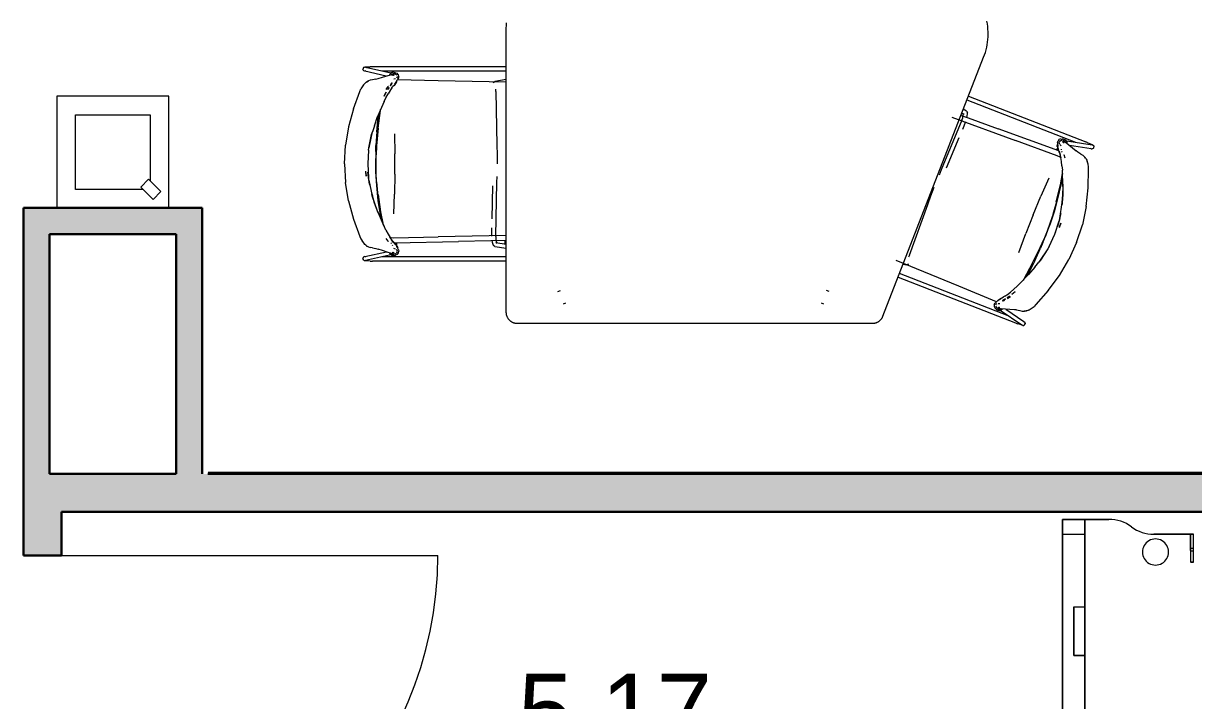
# Model space of a CAD drawing. Header units: millimetres. Extents: x 155927 to 326028, y -36033 to 97293.
# Drawn here: x 226351 to 229491, y 25450 to 27266 of the extents above; entities that cross this region are included whole.
import ezdxf

# ---------------------------------------------------------------- set-up
doc = ezdxf.new("R2010")
doc.units = ezdxf.units.MM
doc.header["$MEASUREMENT"] = 0
for name, color, linetype, lineweight in [('A-AREA-IDEN', 7, 'CONTINUOUS', 9), ('A-DOOR', 4, 'CONTINUOUS', 9), ('A-GENM', 8, 'CONTINUOUS', 9), ('A-WALL-PATT', 7, 'CONTINUOUS', 9), ('G-IMPT', 8, 'CONTINUOUS', 9), ('I-FURN', 8, 'CONTINUOUS', 9), ('I-WALL', 7, 'CONTINUOUS', 9), ('P-SANR-FIXT', 7, 'CONTINUOUS', 9)]:
    doc.layers.add(name, color=color, linetype=linetype, lineweight=lineweight)
doc.styles.add('Century Gothic', font='GOTHIC.TTF', dxfattribs={"height": 200})

msp = doc.modelspace()

# ---------------------------------------------------------------- hatches: boundary and pattern name
at = {"layer": 'A-WALL-PATT'}
for points in [[(226760.9, 26700.6), (226760.9, 26770.6), (226350.8, 26770.6), (226350.8, 26700.6), (226630.4, 26700.6)], [(226760.9, 26057.6), (226830.9, 26057.6), (226830.9, 26770.6), (226760.9, 26770.6), (226760.9, 26195.7)], [(226420.8, 26057.6), (226420.8, 26700.6), (226350.8, 26700.6), (226350.8, 26057.6)], [(226452.8, 25955.6), (230369.1, 25955.6), (230369.1, 26057.6), (226452.8, 26057.6)]]:
    msp.add_hatch(color=256, dxfattribs=at).paths.add_polyline_path(points, flags=0)
h = msp.add_hatch(color=256, dxfattribs=at)
h.paths.add_polyline_path([(226452.8, 15118.6), (226452.8, 16728.1), (226350.8, 16728.1), (226350.8, 15118.6)], flags=0)
h.paths.add_polyline_path([(226452.8, 17738.1), (226452.8, 19428.1), (226350.8, 19428.1), (226350.8, 17738.1)], flags=0)
h.paths.add_polyline_path([(226350.8, 20438.1), (226452.8, 20438.1), (226452.8, 22128.1), (226350.8, 22128.1), (226350.8, 21732.4)], flags=0)
h.paths.add_polyline_path([(226452.8, 23138.1), (226452.8, 24829.1), (226350.8, 24829.1), (226350.8, 23138.1)], flags=0)
h.paths.add_polyline_path([(226350.8, 25839.1), (226452.8, 25839.1), (226452.8, 26057.6), (226350.8, 26057.6)], flags=0)

# ---------------------------------------------------------------- linework, layer by layer
at = {"layer": 'A-DOOR'}
msp.add_line((226452.8, 25839.1), (227462.8, 25839.1), dxfattribs=at)
msp.add_arc((226452.8, 25839.1), 1010, 270, 0, dxfattribs=at)
at = {"layer": 'A-GENM'}
for p, q in [((226846.5, 26061.6), (230354, 26061.6)), ((230354, 26061.6), (226846.5, 26061.6))]:
    msp.add_line(p, q, dxfattribs=at)
at = {"layer": 'G-IMPT'}
for p, q in [((227262.1, 27145), (227261.8, 27142.4)), ((227262.5, 27140.2), (227261.8, 27142.4)), ((227263.6, 27147.2), (227262.1, 27145)), ((227262.5, 27140.2), (227264.3, 27138.4)), ((227266, 27148.4), (227263.6, 27147.2)), ((227264.6, 27138.1), (227264.3, 27138.4)), ((227267.1, 27137.3), (227264.6, 27138.1)), ((227266, 27148.4), (227268.4, 27148.7)), ((227269.4, 27138), (227266.9, 27137.5)), ((227269.2, 27137.8), (227266.9, 27137.5)), ((227324.5, 27124.4), (227267.1, 27137.3)), ((227268.4, 27148.7), (227273.6, 27149)), ((227268.7, 27148.1), (227336.9, 27132.7)), ((227268.7, 27148.1), (227270.8, 27147.1)), ((227270.8, 27147.1), (227270.6, 27147.3)), ((227273.6, 27149), (227280.8, 27149.1)), ((227287.1, 27149.2), (227280.8, 27149.1)), ((227645.8, 27149.2), (227287.1, 27149.2)), ((227312.8, 27138.3), (227645.8, 27138.3)), ((227314.4, 27121.2), (227335.5, 27128)), ((227333.6, 27128.3), (227334.7, 27130.5)), ((227333.6, 27128.3), (227333.6, 27128.2)), ((227334.7, 27130.5), (227334.8, 27130.7)), ((227336.9, 27132.8), (227334.8, 27130.7)), ((227335.1, 27131), (227336.9, 27132.8)), ((227335.1, 27131), (227336.6, 27132.6)), ((227343.8, 27130.6), (227335.5, 27128)), ((227340.1, 27134.3), (227336.6, 27132.6)), ((227336.6, 27132.6), (227339.8, 27134.2)), ((227336.6, 27132.6), (227336.9, 27132.8)), ((227340.1, 27134.3), (227336.9, 27132.8)), ((227346.1, 27130.7), (227338, 27128.6)), ((227338, 27128.6), (227339.2, 27129)), ((227346.1, 27130.7), (227339.2, 27129)), ((227340.1, 27134.3), (227339.8, 27134.2)), ((227340, 27126.3), (227340.9, 27128.2)), ((227340.1, 27134.3), (227341.8, 27134.6)), ((227342.6, 27130), (227340.9, 27128.2)), ((227349.4, 27132.2), (227341.5, 27129.8)), ((227344.7, 27131.3), (227341.5, 27129.8)), ((227343, 27134.5), (227341.8, 27134.6)), ((227344.7, 27131.3), (227342.6, 27130)), ((227345.8, 27134.3), (227343, 27134.5)), ((227343.1, 27131.3), (227345, 27130.9)), ((227349.4, 27132.2), (227343.8, 27130.6)), ((227349, 27133.4), (227345.8, 27134.3)), ((227350.3, 27128.9), (227348.7, 27129.7)), ((227349, 27133.4), (227353.3, 27132)), ((227349.1, 27129.4), (227350.3, 27128.9)), ((227352.8, 27126.4), (227350.8, 27128.7)), ((227356.4, 27128.8), (227353.3, 27132)), ((227356.9, 27127.4), (227356.4, 27128.8)), ((227263.4, 27100.5), (227260, 27095.7)), ((227263.4, 27100.5), (227265.1, 27102.6)), ((227266.9, 27104.5), (227265.1, 27102.6)), ((227266.9, 27104.5), (227267.5, 27104.9)), ((227269.4, 27106.7), (227267.5, 27104.9)), ((227271.3, 27108.2), (227269.4, 27106.7)), ((227271.3, 27108.2), (227276.6, 27111.2)), ((227275.6, 27110.6), (227271.3, 27108.2)), ((227271.3, 27108.2), (227271.7, 27108.4)), ((227271.7, 27108.4), (227274.3, 27110)), ((227274.3, 27110), (227276.6, 27111.2)), ((227275.6, 27110.6), (227276.6, 27111.2)), ((227281.5, 27113), (227276.6, 27111.2)), ((227287.6, 27114.1), (227281.5, 27113)), ((227296.8, 27115.7), (227287.6, 27114.1)), ((227296.8, 27115.7), (227302.4, 27117.4)), ((227302.4, 27117.4), (227314.4, 27121.2)), ((227330, 27096.5), (227329.7, 27096)), ((227337.2, 27101.3), (227335.1, 27098.2)), ((227335.5, 27098.8), (227335.1, 27098.2)), ((227335.5, 27098.8), (227337.2, 27101.3)), ((227338.7, 27105.5), (227336.5, 27103)), ((227338.8, 27103.1), (227337, 27100.4)), ((227337.4, 27100.9), (227337, 27100.4)), ((227338.8, 27103.1), (227337.4, 27100.9)), ((227340.4, 27106.3), (227338.5, 27102.5)), ((227338.8, 27103.1), (227338.5, 27102.5)), ((227338.8, 27103.1), (227340.4, 27106.3)), ((227339.4, 27092.4), (227342.4, 27096.1)), ((227346, 27127.5), (227340.5, 27126)), ((227345.3, 27099.3), (227342.4, 27096.1)), ((227344.7, 27127.3), (227343.3, 27125.9)), ((227343.3, 27125.9), (227344.2, 27126.9)), ((227346, 27127.5), (227343.6, 27126.3)), ((227344.7, 27127.3), (227343.6, 27126.3)), ((227349.4, 27117.1), (227344.6, 27115.8)), ((227349.6, 27104.8), (227345.3, 27099.3)), ((227347.5, 27102.4), (227350.7, 27107.8)), ((227349.8, 27106), (227347.5, 27102.4)), ((227351.6, 27107.9), (227349.6, 27104.8)), ((227349.8, 27106), (227352.4, 27110.7)), ((227350.8, 27108.1), (227352.4, 27110.7)), ((227353, 27120.3), (227351.5, 27118.7)), ((227351.6, 27107.9), (227354.1, 27114)), ((227353, 27120.3), (227353.5, 27121.3)), ((227353.6, 27122.9), (227353.5, 27121.3)), ((227357.1, 27120), (227354.1, 27114)), ((227354.6, 27114.9), (227464, 27112.5)), ((227357.6, 27124.6), (227356.8, 27119.5)), ((227358, 27123.2), (227356.8, 27119.5)), ((227358, 27123.2), (227356.9, 27127.4)), ((227357.6, 27124.6), (227357.1, 27120)), ((227464, 27112.5), (227645.8, 27108.8)), ((227611.4, 27106.4), (227613.4, 27108.3)), ((227613.4, 27108.3), (227615.5, 27109.8)), ((227645.8, 27115.1), (227615.5, 27109.8)), ((227236.2, 27036.5), (227253.7, 27083.3)), ((227253.7, 27083.3), (227256.6, 27089.7)), ((227259.8, 27095.4), (227256.6, 27089.7)), ((227259.8, 27095.4), (227260, 27095.7)), ((227323.9, 27081.2), (227318.4, 27070.8)), ((227318.4, 27070.8), (227323.4, 27080.3)), ((227318.4, 27055.8), (227323.6, 27066.4)), ((227323.9, 27081.2), (227323.4, 27080.3)), ((227323.6, 27066.4), (227329.1, 27076.8)), ((227324.4, 27088.7), (227329.7, 27096)), ((227331.9, 27094), (227327.9, 27088)), ((227327.9, 27088), (227329.2, 27090)), ((227334.5, 27085.8), (227329.1, 27076.8)), ((227331.9, 27094), (227329.2, 27090)), ((227339.4, 27092.4), (227333.9, 27085.1)), ((227334.5, 27085.8), (227333.9, 27085.1)), ((227618.2, 27083), (227618.4, 27089.4)), ((227618.2, 27083), (227621.5, 26938.7)), ((228886.6, 27070.3), (229201.4, 26947.8)), ((227236.2, 27036.5), (227223.2, 26988.1)), ((227318.4, 27055.8), (227298.5, 27009.4)), ((227308.8, 27032), (227309.3, 27034.6)), ((228881.1, 27030.2), (228872.7, 27035.4)), ((228882.6, 27060.2), (229174.1, 26946.7)), ((227292.5, 26990.8), (227301.1, 27015.8)), ((227301.1, 27015.8), (227298.5, 27009.4)), ((227298.9, 26975.2), (227303, 27015)), ((227302.4, 26984.7), (227308.8, 27032)), ((227306.6, 27028.4), (227302.6, 26998.8)), ((227306.6, 27028.4), (227302.6, 26998.8)), ((227304.1, 27022.6), (227303, 27015)), ((228868.9, 27006.3), (228813.6, 26873.1)), ((228868.9, 27006), (228813.6, 26873.1)), ((228842, 27013.8), (229013, 26951.2)), ((228867.1, 27019), (228885.3, 27012.4)), ((228874.3, 27021.6), (228868.6, 27025.1)), ((228868.9, 27006.3), (228871, 27012.3)), ((228878.9, 27002), (228870.4, 26981.5)), ((228871, 27012.3), (228872.7, 27019)), ((228872.7, 27019), (228873, 27023.9)), ((228874.3, 27021.6), (228872.8, 27023.2)), ((228872.8, 27023.2), (228873.6, 27021.6)), ((228873, 27023.9), (228873.6, 27021.6)), ((228881.1, 27030.2), (228882.5, 27028.1)), ((228882.5, 27028.1), (228883.7, 27025.6)), ((228882.5, 27013.3), (228883.5, 27017.4)), ((228883.5, 27017.4), (228883.8, 27023.2)), ((228883.8, 27023.2), (228883.7, 27025.6)), ((228885.3, 27012.4), (228966.6, 26982.7)), ((227223.2, 26988.1), (227215.1, 26938.7)), ((227287, 26974.7), (227277.7, 26932.2)), ((227287, 26974.7), (227285.1, 26967.6)), ((227285.1, 26967.6), (227287.3, 26974.6)), ((227292.5, 26990.8), (227287.3, 26974.6)), ((227298.9, 26975.2), (227296.8, 26938.1)), ((227302.4, 26984.7), (227298.6, 26936.9)), ((229129.1, 26923.5), (228966.6, 26982.7)), ((227285.1, 26967.6), (227277.7, 26932.2)), ((227278.1, 26932.1), (227285.1, 26967.6)), ((227346.8, 26969.7), (227347.8, 26915.8)), ((228861, 26959), (228826.9, 26877)), ((229124.7, 26910.6), (229013, 26951.2)), ((229125.2, 26945.2), (229125.9, 26949.3)), ((229125.2, 26945.2), (229126.2, 26935.8)), ((229128.5, 26952.8), (229125.9, 26949.3)), ((229129.4, 26953.9), (229128.5, 26952.8)), ((229133.5, 26955.8), (229129.4, 26953.9)), ((229129.5, 26945.4), (229129.8, 26947.4)), ((229129.6, 26944.8), (229129.5, 26945.4)), ((229129.6, 26944.8), (229130.4, 26942.5)), ((229129.9, 26948), (229129.8, 26947.4)), ((229132.8, 26950.7), (229131.1, 26949.6)), ((229131.1, 26949.6), (229132.2, 26950.3)), ((229131.5, 26950.1), (229134.5, 26951.8)), ((229131.8, 26940.5), (229135.7, 26937.5)), ((229132.8, 26950.7), (229132.2, 26950.3)), ((229133.5, 26955.8), (229138, 26955.5)), ((229137, 26951.9), (229135.2, 26951.8)), ((229136.5, 26951.8), (229135.2, 26951.8)), ((229141.3, 26955.2), (229138, 26955.5)), ((229138.6, 26949), (229140.3, 26947.3)), ((229138.6, 26949), (229143.2, 26945.5)), ((229146.1, 26947.6), (229139.7, 26952)), ((229139.7, 26952), (229146.6, 26947.1)), ((229140.4, 26946.9), (229139.8, 26948.3)), ((229139.8, 26948.3), (229140.3, 26947.3)), ((229140.4, 26946.9), (229140.1, 26947.8)), ((229140.8, 26951.8), (229142.7, 26951.5)), ((229141.3, 26955.2), (229145.2, 26954)), ((229143.7, 26949.4), (229141.3, 26952)), ((229142.7, 26950), (229141.3, 26952)), ((229143.7, 26949.4), (229141.8, 26951)), ((229141.8, 26951), (229146.6, 26947.1)), ((229142.7, 26950), (229143.2, 26948.8)), ((229144.2, 26951.2), (229218.2, 26940.1)), ((229146.7, 26953.1), (229145.2, 26954)), ((229146.1, 26947.6), (229155.7, 26939.8)), ((229146.7, 26953.1), (229146.9, 26952.9)), ((229146.9, 26952.9), (229149.1, 26950.6)), ((229149.2, 26950.3), (229149.1, 26950.6)), ((229149.2, 26950.3), (229150.3, 26947.9)), ((229150.5, 26945.2), (229150.3, 26947.9)), ((229150.3, 26947.6), (229150.3, 26947.9)), ((229150.5, 26945.1), (229150.3, 26947.9)), ((229150.3, 26947.6), (229150.5, 26945.1)), ((229150.5, 26945.2), (229150.5, 26945.1)), ((229155.7, 26939.8), (229165.9, 26931.6)), ((229207.2, 26945.5), (229201.4, 26947.8)), ((229207.2, 26945.5), (229213.9, 26942.7)), ((229213.9, 26942.7), (229218.6, 26940.5)), ((229218.2, 26940.1), (229215.8, 26939.9)), ((229216.1, 26940), (229215.8, 26939.9)), ((229218.6, 26940.5), (229220.8, 26939.3)), ((229220.8, 26939.3), (229222.6, 26937.4)), ((227212.5, 26888.8), (227215.1, 26938.7)), ((227277.1, 26925.7), (227274.7, 26888.8)), ((227277, 26925.7), (227278.1, 26932.1)), ((227277, 26925.7), (227277.4, 26929.2)), ((227277.1, 26925.7), (227277.5, 26929.9)), ((227296.4, 26921.8), (227296, 26903)), ((227296.4, 26921.8), (227296.8, 26938.1)), ((227297.3, 26888.8), (227297.6, 26912.9)), ((227298.6, 26936.9), (227297.6, 26912.9)), ((227347.8, 26861.7), (227347.8, 26915.8)), ((227621.5, 26938.7), (227621.9, 26913.9)), ((227621.9, 26913.9), (227622.1, 26888.8)), ((229123.1, 26925.7), (229126.3, 26933.1)), ((229126.4, 26932.2), (229123.4, 26925.6)), ((229126.4, 26932.2), (229123.4, 26925.6)), ((229132.3, 26907.1), (229124.7, 26910.6)), ((229126.3, 26932.7), (229126, 26938)), ((229126, 26938), (229126.2, 26935.8)), ((229126.3, 26932.7), (229127, 26929.1)), ((229127, 26929.1), (229129.1, 26922.5)), ((229130.6, 26918.4), (229129.1, 26922.5)), ((229130.2, 26922.9), (229132.1, 26913.8)), ((229130.2, 26922.9), (229132.4, 26913.2)), ((229130.6, 26918.4), (229132.4, 26913.2)), ((229132.1, 26913.8), (229134.5, 26905)), ((229136.2, 26926.5), (229136.2, 26928)), ((229136.6, 26922.9), (229137, 26921.1)), ((229137.2, 26920.4), (229137, 26921.1)), ((229142.3, 26914.2), (229142.5, 26913.6)), ((229142.5, 26913.6), (229144.7, 26904.9)), ((229215.7, 26929.4), (229157.4, 26938.3)), ((229165.9, 26931.6), (229175.6, 26923.7)), ((229180.2, 26920.1), (229175.6, 26923.7)), ((229188.3, 26915.2), (229180.2, 26920.1)), ((229188.3, 26915.2), (229193.5, 26912)), ((229197.4, 26908.5), (229193.5, 26912)), ((229197.4, 26908.5), (229199.1, 26906.6)), ((229213.8, 26930.9), (229216, 26929.6)), ((229214, 26930.7), (229216, 26929.6)), ((229215.7, 26929.4), (229218.3, 26929.2)), ((229220.7, 26930.3), (229218.3, 26929.2)), ((229218.3, 26929.2), (229218.7, 26929.4)), ((229220.7, 26930.3), (229221.1, 26930.5)), ((229222.5, 26932.2), (229221.1, 26930.5)), ((229222.5, 26932.2), (229223.2, 26934.8)), ((229222.6, 26937.4), (229223.2, 26934.8)), ((227212.5, 26888.8), (227215.1, 26838.9)), ((227274.7, 26888.8), (227277, 26851.8)), ((227274.7, 26888.8), (227274.8, 26881.3)), ((227274.7, 26888.8), (227274.8, 26881.3)), ((227296.4, 26884.2), (227296, 26903)), ((227296.8, 26867.9), (227296.4, 26884.2)), ((227297.6, 26864.7), (227297.3, 26888.8)), ((229134.7, 26905.5), (229132.3, 26907.1)), ((229136.1, 26895.6), (229134.3, 26905.9)), ((229134.5, 26905), (229134.3, 26905.9)), ((229137.3, 26883.9), (229136.1, 26895.6)), ((229137.3, 26883.9), (229138.4, 26872.1)), ((229200.9, 26904.2), (229199.1, 26906.6)), ((229201.2, 26903.8), (229200.9, 26904.2)), ((229201.2, 26903.8), (229202.5, 26901.7)), ((229202.5, 26901.7), (229204, 26898.8)), ((229204, 26898.8), (229205, 26896.4)), ((229205.9, 26893.8), (229205, 26896.4)), ((229207.3, 26888), (229205.9, 26893.8)), ((229207.3, 26888), (229207.3, 26887.7)), ((229208.2, 26881.3), (229207.3, 26887.7)), ((229208.6, 26874.4), (229208.2, 26881.3)), ((227270.5, 26855.7), (227269.8, 26869.3)), ((227270, 26865.2), (227270.5, 26855.7)), ((227277.7, 26845.4), (227275.3, 26867)), ((227275.3, 26867), (227276.4, 26856.7)), ((227277, 26851.8), (227276.4, 26856.7)), ((227277.7, 26845.4), (227276.4, 26856.7)), ((227278.1, 26845.7), (227276.4, 26856.7)), ((227277.7, 26845.4), (227287, 26802.9)), ((227280.2, 26831.6), (227278.1, 26845.7)), ((227298.9, 26830.8), (227296.8, 26867.9)), ((227298.6, 26840.7), (227297.6, 26864.7)), ((227347.8, 26861.7), (227346.8, 26807.8)), ((227621.5, 26838.8), (227621.7, 26854.6)), ((228813.4, 26873), (228807.5, 26858.4)), ((229102, 26851), (229080.7, 26802.2)), ((229127.5, 26800.1), (229138.7, 26846.5)), ((229133.2, 26833), (229138.8, 26863.3)), ((229138.8, 26863.3), (229133.2, 26833.1)), ((229136.3, 26840.6), (229139.1, 26855.7)), ((229138.9, 26861.9), (229138.4, 26872.1)), ((229138.9, 26861.9), (229138.5, 26872.1)), ((229140, 26828.6), (229138.5, 26872.1)), ((229138.7, 26846.5), (229139.3, 26849.6)), ((229208, 26824.3), (229208.6, 26874.4)), ((227223.2, 26789.5), (227215.1, 26838.9)), ((227280.2, 26831.6), (227278.9, 26838.8)), ((227298.6, 26840.7), (227302.4, 26792.8)), ((227303, 26791), (227298.9, 26830.8)), ((227608.4, 26741.4), (227610.4, 26830.2)), ((227618.1, 26694.8), (227621.4, 26838.7)), ((227618.2, 26694.5), (227621.4, 26838.7)), ((228785.9, 26803.2), (228794.8, 26826.6)), ((229122.1, 26786.7), (229133.2, 26833.1)), ((229133.2, 26833), (229122.1, 26786.7)), ((229136.3, 26840.6), (229127.6, 26801.9)), ((229140, 26828.6), (229138.2, 26785.1)), ((229140, 26828.6), (229139.6, 26805.7)), ((229140, 26828.6), (229139.6, 26805.7)), ((229140.1, 26834.8), (229140, 26828.6)), ((229140.1, 26834.8), (229140, 26828.6)), ((229202.6, 26774.4), (229208, 26824.3)), ((227223.2, 26789.5), (227236.2, 26741)), ((227287, 26802.9), (227285.6, 26808.1)), ((227285.6, 26808.1), (227287.1, 26802.9)), ((227301.1, 26761.7), (227287, 26802.9)), ((227287, 26802.9), (227293.1, 26783.2)), ((227293.1, 26783.2), (227287.1, 26802.9)), ((227301.1, 26761.7), (227293.1, 26783.2)), ((227301.1, 26761.7), (227293.1, 26783.2)), ((227302.4, 26792.8), (227308.8, 26745.5)), ((227309, 26760.1), (227302.6, 26807.2)), ((227302.6, 26807.2), (227309.1, 26760)), ((227308.9, 26751.9), (227303, 26791)), ((227344.7, 26754.6), (227346.8, 26807.8)), ((228777.2, 26779.9), (228785.9, 26803.2)), ((229060.2, 26752.3), (229080.7, 26802.2)), ((229113.7, 26754.1), (229127.5, 26800.1)), ((229127.6, 26801.9), (229117, 26763.4)), ((229131.4, 26742.1), (229138.2, 26785.1)), ((229138.2, 26785.1), (229137.6, 26779.7)), ((229137.6, 26779.7), (229138.1, 26785.1)), ((229139.6, 26805.7), (229138.1, 26785.1)), ((229138.2, 26785.1), (229139.6, 26805.7)), ((227303.3, 26755.9), (227301.1, 26761.7)), ((227303.3, 26755.9), (227301.1, 26761.7)), ((227301.1, 26761.7), (227318.3, 26721.7)), ((227308.9, 26751.9), (227311.8, 26736.8)), ((227309, 26760.1), (227314.8, 26729.8)), ((227314.8, 26729.8), (227309.1, 26760)), ((228727.9, 26644.2), (228777.2, 26779.9)), ((229060.2, 26752.3), (229040.6, 26701.9)), ((229117, 26763.4), (229105.5, 26728.1)), ((229113.7, 26754.1), (229105.9, 26731.4)), ((229134.1, 26755.9), (229131, 26742)), ((229134.1, 26755.9), (229132.7, 26748.7)), ((229202.6, 26774.4), (229192.2, 26725.5)), ((227236.2, 26741), (227253.8, 26694.2)), ((227308.8, 26745.5), (227309.4, 26742.4)), ((227314.2, 26731.1), (227318.3, 26721.7)), ((227314.2, 26731.1), (227318.4, 26721.8)), ((227323.6, 26711.2), (227318.4, 26721.8)), ((229105.9, 26731.4), (229097.4, 26708.8)), ((229105.5, 26728.1), (229099.9, 26712.8)), ((229118.5, 26700.6), (229129.8, 26735.9)), ((229131.4, 26742.1), (229125.8, 26721.1)), ((229125.8, 26721.1), (229128.5, 26731.1)), ((229131.4, 26742.1), (229128.5, 26731.1)), ((229131, 26742), (229128.5, 26731.1)), ((229129.8, 26735.9), (229128.5, 26731.1)), ((229134.4, 26729.9), (229130.2, 26717)), ((229131.2, 26720.2), (229134.4, 26729.9)), ((229176.5, 26678), (229192.2, 26725.5)), ((227253.8, 26694.2), (227256.6, 26687.8)), ((227323.6, 26711.2), (227329.1, 26700.7)), ((227329.7, 26681.6), (227324.4, 26688.9)), ((227329.1, 26700.7), (227334.5, 26691.8)), ((227339.4, 26685.2), (227333.9, 26692.5)), ((227333.9, 26692.5), (227334.5, 26691.8)), ((227333.9, 26692), (227336.8, 26691.3)), ((227336.8, 26691.3), (227345.1, 26690.9)), ((227345.1, 26690.9), (227464, 26693.5)), ((227646, 26697.2), (227464, 26693.5)), ((227607.3, 26694.9), (227607.8, 26717)), ((227618.2, 26694.5), (227618.4, 26688.1)), ((227618.4, 26688.1), (227619.3, 26681.2)), ((229021.9, 26651.3), (229040.6, 26701.9)), ((229086.2, 26677.7), (229093.4, 26695.1)), ((229097.4, 26708.8), (229088.4, 26686.5)), ((229099.9, 26712.8), (229093.4, 26695.1)), ((229102.8, 26667.1), (229118.5, 26700.6)), ((229118.5, 26700.6), (229121.1, 26707.6)), ((229118.5, 26700.6), (229121.1, 26707.6)), ((227256.6, 26687.8), (227259.8, 26682.2)), ((227260, 26681.9), (227259.8, 26682.2)), ((227260, 26681.9), (227263.4, 26677)), ((227263.4, 26677), (227265.1, 26675)), ((227266.9, 26673.1), (227265.1, 26675)), ((227269.4, 26670.9), (227266.9, 26673.1)), ((227271.3, 26669.4), (227269.4, 26670.9)), ((227271.3, 26669.4), (227271.7, 26669.1)), ((227271.7, 26669.1), (227274.3, 26667.6)), ((227276.6, 26666.4), (227274.3, 26667.6)), ((227276.6, 26666.4), (227281.5, 26664.6)), ((227287.5, 26663.5), (227281.5, 26664.6)), ((227287.5, 26663.5), (227296.8, 26661.9)), ((227296.8, 26661.9), (227302.4, 26660.2)), ((227314.4, 26656.3), (227302.4, 26660.2)), ((227330, 26681.1), (227329.7, 26681.6)), ((227337, 26677.2), (227337.4, 26676.6)), ((227338.5, 26675), (227337.4, 26676.6)), ((227344.5, 26677.4), (227338.9, 26685.6)), ((227342.4, 26681.4), (227338.9, 26685.6)), ((227344.5, 26677.4), (227339.4, 26685.2)), ((227340.2, 26671.8), (227341, 26669.9)), ((227342.4, 26681.4), (227345.3, 26678.2)), ((227349.4, 26660.5), (227344.6, 26661.8)), ((227349.6, 26672.8), (227345.3, 26678.2)), ((227345.7, 26677.2), (227518.6, 26681)), ((227351.6, 26669.7), (227349.6, 26672.8)), ((227350.7, 26659.5), (227351.3, 26659)), ((227353, 26657.2), (227351.3, 26659)), ((227351.4, 26670.1), (227351.7, 26677.4)), ((227351.4, 26670.1), (227351.7, 26676.3)), ((227351.6, 26669.7), (227353.8, 26664.9)), ((227352.1, 26677.4), (227351.8, 26669.3)), ((227357.2, 26658.4), (227352.8, 26666.9)), ((227353.8, 26664.9), (227352.8, 26666.9)), ((227353, 26657.2), (227353.3, 26656.6)), ((227353.3, 26656.6), (227353.7, 26654.7)), ((227357.2, 26658.4), (227358, 26654.4)), ((227605.1, 26682.9), (227518.6, 26681)), ((227646, 26683.8), (227605.1, 26682.9)), ((227608, 26683), (227608.6, 26678.8)), ((227608.6, 26678.8), (227610.4, 26673.3)), ((227610.4, 26673.3), (227611.4, 26671.1)), ((227613.4, 26669.2), (227611.4, 26671.1)), ((227615.5, 26667.7), (227613.4, 26669.2)), ((227615.5, 26667.7), (227646, 26662.4)), ((227618.7, 26678.2), (227620.7, 26677.3)), ((227618.7, 26678.2), (227646, 26673.4)), ((227619.3, 26681.2), (227620.8, 26676.6)), ((227620.7, 26677.3), (227619.4, 26678.5)), ((227620.8, 26676.6), (227619.4, 26678.5)), ((227643.1, 26673.9), (227643.1, 26684)), ((229057.9, 26621.3), (229078.8, 26664.4)), ((229064.6, 26628.8), (229080, 26662.6)), ((229075.9, 26625), (229100, 26661.3)), ((229078.8, 26664.4), (229088.4, 26686.5)), ((229086.2, 26677.7), (229080, 26662.6)), ((229099.6, 26661.5), (229080.2, 26630.9)), ((229080.2, 26630.9), (229100, 26661.3)), ((229102.9, 26667), (229099.6, 26661.5)), ((229102.8, 26667.1), (229101, 26663.3)), ((229102.9, 26667), (229101.3, 26663.9)), ((229176.5, 26678), (229155.9, 26632.5)), ((227261.8, 26635.2), (227262.5, 26637.3)), ((227261.8, 26635.2), (227262.1, 26632.5)), ((227263.6, 26630.4), (227262.1, 26632.5)), ((227262.8, 26637.7), (227262.5, 26637.3)), ((227262.8, 26637.7), (227264.6, 26639.5)), ((227266, 26629.2), (227263.6, 26630.4)), ((227264.6, 26639.5), (227264.3, 26639.2)), ((227267.1, 26640.3), (227264.6, 26639.5)), ((227268.4, 26628.9), (227266, 26629.2)), ((227269.4, 26639.6), (227266.9, 26640)), ((227269.2, 26639.7), (227266.9, 26640)), ((227267.1, 26640.3), (227324.7, 26653.2)), ((227273.6, 26628.6), (227268.4, 26628.9)), ((227341.6, 26645.9), (227268.7, 26629.4)), ((227268.7, 26629.4), (227270.8, 26630.5)), ((227270.6, 26630.3), (227270.8, 26630.5)), ((227280.8, 26628.4), (227273.6, 26628.6)), ((227280.8, 26628.4), (227287.1, 26628.4)), ((227645.7, 26628.4), (227287.1, 26628.4)), ((227645.7, 26639.2), (227312.2, 26639.2)), ((227326.8, 26652.4), (227314.4, 26656.3)), ((227338.6, 26648.6), (227326.8, 26652.4)), ((227333.6, 26649.3), (227333.6, 26649.4)), ((227334.7, 26647), (227333.6, 26649.4)), ((227333.6, 26649.4), (227334.8, 26646.8)), ((227333.6, 26649.3), (227334.8, 26646.8)), ((227334.7, 26647), (227334.8, 26646.8)), ((227336.6, 26644.9), (227334.8, 26646.8)), ((227336.6, 26644.9), (227336.9, 26644.8)), ((227339.8, 26643.3), (227336.9, 26644.8)), ((227343.8, 26647), (227337.9, 26648.9)), ((227346.1, 26646.8), (227337.9, 26648.9)), ((227338.6, 26648.6), (227346.1, 26646.8)), ((227340.1, 26643.3), (227339.8, 26643.3)), ((227340.1, 26643.3), (227341.8, 26643)), ((227346, 26650), (227340.5, 26651.6)), ((227341.5, 26647.8), (227343.8, 26647)), ((227341.5, 26647.8), (227344.7, 26646.2)), ((227345.8, 26643.2), (227341.8, 26643)), ((227342.6, 26647.6), (227344.7, 26646.2)), ((227345.1, 26646.6), (227343.1, 26646.2)), ((227343.7, 26651.3), (227344.8, 26650.3)), ((227343.7, 26651.3), (227344.3, 26650.6)), ((227346, 26650), (227343.9, 26651)), ((227344.8, 26650.3), (227343.9, 26651)), ((227345.8, 26643.2), (227349, 26644.2)), ((227348.6, 26647.8), (227350.3, 26648.6)), ((227353.3, 26645.6), (227349, 26644.2)), ((227349.1, 26648.2), (227350.3, 26648.6)), ((227353.1, 26651.6), (227350.9, 26648.9)), ((227352.1, 26650.5), (227353.3, 26652.2)), ((227352.1, 26650.5), (227352.5, 26651.1)), ((227353.3, 26652.2), (227352.5, 26651.1)), ((227353.3, 26645.6), (227356.4, 26648.8)), ((227353.8, 26654.1), (227353.7, 26654.7)), ((227356.4, 26648.8), (227356.9, 26650.1)), ((227356.9, 26650.1), (227358, 26654.4)), ((228861, 26560.8), (228692.9, 26630.2)), ((228727.9, 26644.2), (228725.4, 26638.3)), ((229064.6, 26628.8), (229046.3, 26593.3)), ((229064.9, 26612), (229075.6, 26625.2)), ((229080.2, 26630.9), (229075.6, 26625.2)), ((229075.9, 26625), (229080.2, 26630.9)), ((229130.5, 26589.4), (229155.9, 26632.5)), ((228993, 26481.7), (228701.5, 26595.2)), ((228711.3, 26620.2), (228720.7, 26618.3)), ((228723.2, 26618.9), (228720.7, 26618.3)), ((228725.8, 26620), (228723.2, 26618.9)), ((229017.2, 26560.8), (229052.5, 26596.8)), ((229057.9, 26621.3), (229034.8, 26579.5)), ((229038.1, 26582.1), (229052.6, 26608.2)), ((229038.1, 26582.1), (229052.6, 26608.2)), ((229064.9, 26612), (229047.8, 26591.8)), ((229047.8, 26591.8), (229052.5, 26596.8)), ((228697.6, 26585), (229012.4, 26462.4)), ((229034.8, 26579.5), (229033.3, 26577.2)), ((229042.5, 26586.6), (229046.3, 26593.3)), ((229100.8, 26549), (229130.5, 26589.4)), ((228962, 26518.9), (228861, 26560.8)), ((228976.3, 26530), (228980.1, 26531.9)), ((228984.4, 26534.3), (228980.1, 26531.9)), ((228984.4, 26534.3), (228992.1, 26539.2)), ((228990.8, 26530.1), (228996.6, 26534.2)), ((228990.8, 26530.1), (228994.7, 26532.9)), ((228991.3, 26538.7), (228999.6, 26545.1)), ((228991.3, 26538.7), (228992.1, 26539.2)), ((228999.6, 26532.4), (228992.1, 26527.5)), ((228996.6, 26534.2), (228994.7, 26532.9)), ((229008.4, 26552.8), (228999.6, 26545.1)), ((229002.8, 26539.1), (229011.8, 26546.8)), ((229002.8, 26539.1), (229003.7, 26539.8)), ((229011.8, 26546.8), (229003.7, 26539.8)), ((229017.2, 26560.8), (229008.4, 26552.8)), ((229100.8, 26549), (229067.5, 26511.8)), ((228955.8, 26512.4), (228955.3, 26508)), ((228955.3, 26508), (228955.3, 26506.6)), ((228955.3, 26506.6), (228957, 26502.5)), ((228955.7, 26510.9), (228958.3, 26515.3)), ((228955.7, 26510.9), (228957.8, 26515.1)), ((228955.8, 26512.4), (228958.3, 26515.3)), ((228960.5, 26499.7), (228957, 26502.5)), ((228957.8, 26515.1), (228962.8, 26519.6)), ((228959.5, 26507.5), (228960.5, 26504.7)), ((228960, 26511.1), (228960.7, 26512.5)), ((228960.5, 26499.7), (228963.1, 26497.6)), ((228960.6, 26500.9), (228966.4, 26500.4)), ((228960.6, 26500.9), (228968.8, 26500.3)), ((228961.5, 26513.2), (228960.7, 26512.5)), ((228961.9, 26503.3), (228960.9, 26504.2)), ((228961.9, 26503.4), (228960.9, 26504.2)), ((228960.9, 26504.2), (228962.2, 26502.9)), ((228961.5, 26513.2), (228963.5, 26514.2)), ((228967.4, 26524.3), (228962.8, 26519.6)), ((228964.2, 26501.1), (228972.5, 26500)), ((228964.2, 26501.1), (228971.2, 26500.2)), ((228966.7, 26499.4), (228965.1, 26500.5)), ((228965.3, 26500), (228967.7, 26500.5)), ((228965.3, 26500), (228968.8, 26500.3)), ((228965.4, 26504), (228968.1, 26504.3)), ((228965.4, 26504), (228971.1, 26503.4)), ((228969.7, 26525.4), (228965.6, 26522)), ((228968, 26523.9), (228965.6, 26522)), ((228966, 26514.9), (228971, 26514.4)), ((228966.4, 26500.4), (228975, 26499.8)), ((228966.7, 26503.7), (228968.6, 26504.6)), ((228966.7, 26503.7), (228968.1, 26504.3)), ((228968.6, 26504.6), (228967.3, 26503.9)), ((228967.4, 26524.3), (228970.3, 26526.5)), ((228967.7, 26500.5), (228969.9, 26501.5)), ((228973.1, 26528), (228968.7, 26524.5)), ((228969.7, 26525.4), (228973.1, 26528)), ((228971, 26502.5), (228969.9, 26501.5)), ((228970.3, 26526.5), (228976.3, 26530)), ((228972.5, 26500), (228971.2, 26500.2)), ((228997.2, 26498.4), (228975, 26499.8)), ((228979, 26521.1), (228977.9, 26520.3)), ((228978.3, 26521.7), (228981.5, 26524.5)), ((228981, 26524.1), (228978.3, 26521.7)), ((228980.3, 26521.9), (228983.1, 26523.4)), ((228981, 26524.1), (228983.6, 26526)), ((228981, 26524.1), (228983.1, 26525.7)), ((228981, 26524.1), (228981.5, 26524.5)), ((228983.1, 26525.7), (228983.6, 26526)), ((228983.2, 26525.2), (228986.2, 26527.4)), ((228985.6, 26527), (228983.2, 26525.2)), ((228985.6, 26527), (228986.2, 26527.4)), ((228991.6, 26527.1), (228992.1, 26527.5)), ((229052.2, 26499.2), (229057.1, 26502.5)), ((229057.4, 26502.7), (229057.1, 26502.5)), ((229057.4, 26502.7), (229062.4, 26506.8)), ((229067.5, 26511.8), (229062.4, 26506.8)), ((228963.1, 26497.6), (228965.7, 26496.4)), ((228965.7, 26496.4), (228966.8, 26495.9)), ((228968.5, 26495.5), (228966.8, 26495.9)), ((228968.5, 26495.5), (228972.3, 26495.9)), ((228968.5, 26495.5), (228972, 26495.8)), ((228968.5, 26495.5), (228968.8, 26495.5)), ((228972.3, 26495.9), (228968.8, 26495.5)), ((228972, 26495.8), (228974.7, 26496.9)), ((228974.3, 26496.8), (228972, 26495.8)), ((228972.3, 26495.9), (228972, 26495.8)), ((229030, 26456.8), (228972, 26495.8)), ((228974.3, 26496.8), (228972.3, 26495.9)), ((228974.9, 26497.1), (228974.7, 26496.9)), ((228976.7, 26498.8), (228974.9, 26497.1)), ((228976.7, 26498.8), (228976.8, 26498.9)), ((228986.6, 26499.1), (229035.4, 26466.3)), ((229009.7, 26497.6), (228997.2, 26498.4)), ((229015.6, 26497.2), (229009.7, 26497.6)), ((229015.6, 26497.2), (229024.7, 26495.3)), ((229024.7, 26495.3), (229030.8, 26494.2)), ((229030.8, 26494.2), (229036.1, 26494)), ((229042, 26494.9), (229036.1, 26494)), ((229038.6, 26494.3), (229036.1, 26494)), ((229037.2, 26494.2), (229036.1, 26494)), ((229037.2, 26494.2), (229042, 26494.9)), ((229041.6, 26494.8), (229038.6, 26494.3)), ((229042, 26494.9), (229041.6, 26494.8)), ((229042, 26494.9), (229044.4, 26495.6)), ((229044.4, 26495.6), (229046.8, 26496.6)), ((229047.5, 26496.8), (229046.8, 26496.6)), ((229047.5, 26496.8), (229049.9, 26497.9)), ((229052.2, 26499.2), (229049.9, 26497.9)), ((229012.4, 26462.4), (229018.3, 26460.2)), ((229025.1, 26457.8), (229018.3, 26460.2)), ((229030, 26456.1), (229025.1, 26457.8)), ((229030, 26456.8), (229028.4, 26458.5)), ((229028.4, 26458.5), (229028.5, 26458.2)), ((229032.4, 26455.6), (229030, 26456.1)), ((229032.4, 26455.6), (229035.1, 26455.8)), ((229033, 26466.5), (229035.5, 26466)), ((229033.3, 26466.5), (229035.5, 26466)), ((229035.1, 26455.8), (229037.2, 26457.3)), ((229035.4, 26466.3), (229037.4, 26464.7)), ((229037.2, 26457.3), (229038.5, 26459.6)), ((229037.4, 26464.7), (229037.6, 26464.3)), ((229038.6, 26461.9), (229037.6, 26464.3)), ((229038.6, 26461.9), (229038.5, 26459.6))]:
    msp.add_line(p, q, dxfattribs=at)
at = {"layer": 'I-FURN'}
for p, q in [((227645.8, 27260), (227645.6, 27253.2)), ((227645.6, 27253.2), (227645.6, 27252.2)), ((227646.2, 27266.8), (227645.8, 27260)), ((228937.4, 27264.3), (228936.2, 27271.2)), ((228938.3, 27257.4), (228937.4, 27264.3)), ((228938.9, 27250.4), (228938.3, 27257.4)), ((227645.6, 27252.2), (227645.6, 26491.4)), ((228937.8, 27215.4), (228938.6, 27222.4)), ((228938.6, 27222.4), (228939.1, 27229.4)), ((228939.2, 27243.4), (228938.9, 27250.4)), ((228939.1, 27229.4), (228939.3, 27236.4)), ((228939.3, 27236.4), (228939.2, 27243.4)), ((228931.9, 27188), (228933.8, 27194.8)), ((228933.8, 27194.8), (228935.4, 27201.6)), ((228935.4, 27201.6), (228936.7, 27208.5)), ((228936.7, 27208.5), (228937.8, 27215.4)), ((228657, 26480.5), (228927.3, 27174.7)), ((228927.3, 27174.7), (228929.8, 27181.3)), ((228929.8, 27181.3), (228931.9, 27188)), ((229124.8, 26939.9), (229124.3, 26937.6)), ((229124.8, 26939.9), (229124.4, 26938.8)), ((229124.8, 26939.9), (229124.4, 26936.5)), ((229125.9, 26941.1), (229124.8, 26939.9)), ((229125.3, 26934.3), (229124.8, 26939.9)), ((229124.8, 26939.9), (229124.8, 26935.3)), ((229124.4, 26938.8), (229124.3, 26937.6)), ((229124.3, 26937.6), (229124.4, 26936.5)), ((229124.8, 26935.3), (229124.4, 26936.5)), ((229125.3, 26934.3), (229124.8, 26935.3)), ((229125.3, 26934.3), (229126.1, 26938)), ((229125.3, 26934.3), (229126.1, 26936.7)), ((229125.3, 26934.3), (229126.1, 26936.1)), ((229125.3, 26934.3), (229126.2, 26935.7)), ((229125.3, 26934.3), (229126.2, 26935.5)), ((227353.1, 26668.6), (227351.8, 26668.8)), ((227353.1, 26668.6), (227352.8, 26667.1)), ((227353.1, 26668.6), (227352.9, 26666.9)), ((227353.1, 26668.6), (227353, 26666.5)), ((227353.1, 26668.6), (227354, 26667.8)), ((227353.1, 26668.6), (227353.8, 26664.8)), ((227353.1, 26668.6), (227355.6, 26663.5)), ((227353.1, 26668.6), (227353.3, 26666)), ((227354, 26667.8), (227354.7, 26666.9)), ((227355.6, 26663.5), (227354, 26667.8)), ((227355.3, 26665.8), (227354.7, 26666.9)), ((227355.6, 26663.5), (227354.7, 26666.9)), ((227355.1, 26662), (227355.6, 26663.5)), ((227355.6, 26664.7), (227355.3, 26665.8)), ((227355.6, 26663.5), (227355.3, 26665.8)), ((227355.6, 26663.5), (227355.6, 26664.7)), ((227785.2, 26546.7), (227791.8, 26549.4)), ((228512.5, 26546.7), (228505.8, 26549.4)), ((227805.4, 26515.6), (227798.8, 26512.9)), ((228498.9, 26512.9), (228492.2, 26515.6)), ((227645.6, 26491.4), (227645.6, 26490.2)), ((227645.6, 26490.2), (227645.7, 26489)), ((227645.7, 26489), (227645.8, 26487.8)), ((227645.8, 26487.8), (227646, 26486.6)), ((227646, 26486.6), (227646.2, 26485.4)), ((227646.2, 26485.4), (227646.5, 26484.2)), ((227646.5, 26484.2), (227646.8, 26483.1)), ((227646.8, 26483.1), (227647.1, 26481.9)), ((227647.1, 26481.9), (227647.5, 26480.8)), ((227647.5, 26480.8), (227648, 26479.7)), ((227648, 26479.7), (227648.5, 26478.6)), ((227648.5, 26478.6), (227649, 26477.5)), ((227649, 26477.5), (227649.6, 26476.5)), ((227649.6, 26476.5), (227650.2, 26475.4)), ((227650.2, 26475.4), (227650.9, 26474.4)), ((227650.9, 26474.4), (227651.6, 26473.5)), ((227651.6, 26473.5), (227652.3, 26472.5)), ((227652.3, 26472.5), (227653.1, 26471.6)), ((227653.1, 26471.6), (227653.9, 26470.7)), ((227653.9, 26470.7), (227654.7, 26469.9)), ((227654.7, 26469.9), (227655.6, 26469)), ((227655.6, 26469), (227656.5, 26468.3)), ((227656.5, 26468.3), (227657.4, 26467.5)), ((228647.9, 26468), (228648.9, 26468.8)), ((228648.9, 26468.8), (228649.8, 26469.6)), ((228649.8, 26469.6), (228650.6, 26470.5)), ((228650.6, 26470.5), (228651.4, 26471.3)), ((228651.4, 26471.3), (228652.2, 26472.3)), ((228652.2, 26472.3), (228653, 26473.2)), ((228653, 26473.2), (228653.7, 26474.2)), ((228653.7, 26474.2), (228654.3, 26475.2)), ((228654.3, 26475.2), (228655, 26476.2)), ((228655, 26476.2), (228655.5, 26477.2)), ((228655.5, 26477.2), (228656.1, 26478.3)), ((228656.1, 26478.3), (228656.6, 26479.4)), ((228656.6, 26479.4), (228657, 26480.5)), ((227657.4, 26467.5), (227658.4, 26466.8)), ((227658.4, 26466.8), (227659.4, 26466.1)), ((227659.4, 26466.1), (227660.4, 26465.5)), ((227660.4, 26465.5), (227661.5, 26464.9)), ((227661.5, 26464.9), (227662.5, 26464.4)), ((227662.5, 26464.4), (227663.6, 26463.9)), ((227663.6, 26463.9), (227664.7, 26463.4)), ((227664.7, 26463.4), (227665.9, 26463)), ((227665.9, 26463), (227667, 26462.6)), ((227667, 26462.6), (227668.2, 26462.3)), ((227668.2, 26462.3), (227669.3, 26462)), ((227669.3, 26462), (227670.5, 26461.8)), ((227670.5, 26461.8), (227671.7, 26461.6)), ((227671.7, 26461.6), (227672.9, 26461.5)), ((227672.9, 26461.5), (227674.1, 26461.4)), ((227674.1, 26461.4), (227675.3, 26461.4)), ((227675.3, 26461.4), (227675.6, 26461.4)), ((227675.6, 26461.4), (228629.1, 26461.4)), ((228629.1, 26461.4), (228630.3, 26461.4)), ((228630.3, 26461.4), (228631.5, 26461.5)), ((228631.5, 26461.5), (228632.7, 26461.6)), ((228632.7, 26461.6), (228633.9, 26461.8)), ((228633.9, 26461.8), (228635, 26462)), ((228635, 26462), (228636.2, 26462.2)), ((228636.2, 26462.2), (228637.4, 26462.5)), ((228637.4, 26462.5), (228638.5, 26462.9)), ((228638.5, 26462.9), (228639.7, 26463.3)), ((228639.7, 26463.3), (228640.8, 26463.7)), ((228640.8, 26463.7), (228641.9, 26464.2)), ((228641.9, 26464.2), (228642.9, 26464.8)), ((228642.9, 26464.8), (228644, 26465.3)), ((228644, 26465.3), (228645, 26466)), ((228645, 26466), (228646, 26466.6)), ((228646, 26466.6), (228647, 26467.3)), ((228647, 26467.3), (228647.9, 26468)), ((229139, 25135.6), (229139, 25935.6)), ((229139, 25935.6), (229139, 25895.6)), ((229139, 25935.6), (229199, 25935.6)), ((229139, 25935.6), (229199, 25935.6)), ((229139, 25935.6), (229139, 25135.6)), ((229262.9, 25935.6), (229139, 25935.6)), ((229139, 25935.6), (229262.9, 25935.6)), ((229139, 25135.6), (229139, 25935.6)), ((229199, 25895.6), (229199, 25935.6)), ((229199, 25935.6), (229199, 25700.6)), ((229139, 25895.6), (229139, 25175.6)), ((229139, 25895.6), (229199, 25895.6)), ((229139, 25895.6), (229199, 25895.6)), ((229199, 25175.6), (229199, 25895.6)), ((229483.6, 25895.6), (229384, 25895.6)), ((229384, 25895.6), (229483.6, 25895.6)), ((229482.6, 25890.6), (229482.6, 25894.6)), ((229482.6, 25894.6), (229482.6, 25857.6)), ((229482.6, 25890.6), (229483.6, 25890.6)), ((229482.6, 25852.1), (229482.6, 25890.6)), ((229490.6, 25895.6), (229483.6, 25895.6)), ((229483.6, 25858.2), (229483.6, 25895.6)), ((229483.6, 25895.6), (229490.6, 25895.6)), ((229490.6, 25858.2), (229490.6, 25895.6)), ((229482.6, 25857.6), (229482.6, 25852.1)), ((229482.6, 25852.1), (229482.6, 25821.8)), ((229482.6, 25852.1), (229482.6, 25821.8)), ((229483.6, 25851.2), (229483.6, 25858.2)), ((229483.6, 25858.2), (229490.6, 25858.2)), ((229483.6, 25821), (229483.6, 25851.2)), ((229483.6, 25851.2), (229490.6, 25851.2)), ((229490.6, 25851.2), (229490.6, 25858.2)), ((229490.6, 25821), (229490.6, 25851.2)), ((229482.8, 25821.1), (229482.8, 25821.1)), ((229483.6, 25820.8), (229483.6, 25821)), ((229483.6, 25821), (229490.6, 25821)), ((229483.6, 25820.8), (229490.6, 25820.8)), ((229483.6, 25820.8), (229490.6, 25820.8)), ((229490.6, 25820.8), (229483.6, 25820.8)), ((229490.6, 25820.8), (229490.6, 25821)), ((229169, 25570.6), (229169, 25700.6)), ((229169, 25700.6), (229199, 25700.6)), ((229169, 25700.6), (229199, 25700.6)), ((229169, 25700.6), (229169, 25570.6)), ((229199, 25700.6), (229199, 25570.6)), ((229169, 25570.6), (229199, 25570.6)), ((229199, 25570.6), (229169, 25570.6)), ((229199, 25570.6), (229199, 25135.6))]:
    msp.add_line(p, q, dxfattribs=at)
at = {"layer": 'I-FURN', "flags": 128}
for points in [[(229482.6, 25894.6), (229482.6, 25894.7), (229482.6, 25894.7), (229482.6, 25894.7), (229482.6, 25894.8), (229482.6, 25894.8), (229482.6, 25894.9), (229482.6, 25894.9), (229482.6, 25894.9), (229482.6, 25895), (229482.6, 25895), (229482.7, 25895), (229482.7, 25895.1), (229482.7, 25895.1), (229482.7, 25895.2), (229482.7, 25895.2), (229482.8, 25895.2), (229482.8, 25895.2), (229482.8, 25895.3), (229482.8, 25895.3), (229482.9, 25895.3), (229482.9, 25895.4), (229482.9, 25895.4), (229483, 25895.4), (229483, 25895.4), (229483, 25895.5), (229483.1, 25895.5), (229483.1, 25895.5), (229483.1, 25895.5), (229483.2, 25895.5), (229483.2, 25895.6), (229483.2, 25895.6), (229483.3, 25895.6), (229483.3, 25895.6), (229483.4, 25895.6), (229483.4, 25895.6), (229483.4, 25895.6), (229483.5, 25895.6), (229483.5, 25895.6), (229483.6, 25895.6), (229483.6, 25895.6)], [(229482.6, 25890.6), (229482.6, 25890.8), (229482.6, 25890.9), (229482.6, 25891.1), (229482.6, 25891.3), (229482.6, 25891.4), (229482.6, 25891.6), (229482.6, 25891.7), (229482.6, 25891.9), (229482.6, 25892), (229482.6, 25892.2), (229482.6, 25892.3), (229482.6, 25892.5), (229482.6, 25892.6), (229482.6, 25892.7), (229482.6, 25892.9), (229482.6, 25893), (229482.6, 25893.1), (229482.6, 25893.3), (229482.6, 25893.4), (229482.6, 25893.5), (229482.6, 25893.6), (229482.6, 25893.7), (229482.6, 25893.8), (229482.6, 25893.9), (229482.6, 25894), (229482.6, 25894.1), (229482.6, 25894.1), (229482.6, 25894.2), (229482.6, 25894.3), (229482.6, 25894.3), (229482.6, 25894.4), (229482.6, 25894.5), (229482.6, 25894.5), (229482.6, 25894.5), (229482.6, 25894.6), (229482.6, 25894.6), (229482.6, 25894.6), (229482.6, 25894.6), (229482.6, 25894.6)], [(229482.6, 25894.6), (229482.6, 25894.6), (229482.6, 25894.6)], [(229482.6, 25894.6), (229482.6, 25894.3), (229482.6, 25893.9), (229482.6, 25893.4), (229482.6, 25892.7), (229482.6, 25891.9), (229482.6, 25890.9), (229482.6, 25889.8), (229482.6, 25888.6), (229482.6, 25887.3), (229482.6, 25885.8), (229482.6, 25884.3), (229482.6, 25882.6), (229482.6, 25880.7), (229482.6, 25878.8), (229482.6, 25876.8), (229482.6, 25874.6), (229482.6, 25872.4), (229482.6, 25870), (229482.6, 25867.5), (229482.6, 25865), (229482.6, 25862.4), (229482.6, 25859.6), (229482.6, 25857.6)], [(229482.6, 25857.6), (229482.6, 25857.5), (229482.6, 25857.3), (229482.6, 25857.2), (229482.6, 25857), (229482.6, 25856.9), (229482.6, 25856.7), (229482.6, 25856.6), (229482.6, 25856.4), (229482.6, 25856.3), (229482.6, 25856.1), (229482.6, 25856), (229482.6, 25855.8), (229482.6, 25855.7), (229482.6, 25855.5), (229482.6, 25855.3), (229482.6, 25855.2), (229482.6, 25855), (229482.6, 25854.9), (229482.6, 25854.7), (229482.6, 25854.5), (229482.6, 25854.4), (229482.6, 25854.2), (229482.6, 25854.1), (229482.6, 25853.9), (229482.6, 25853.8), (229482.6, 25853.6), (229482.6, 25853.5), (229482.6, 25853.3), (229482.6, 25853.2), (229482.6, 25853.1), (229482.6, 25852.9), (229482.6, 25852.8), (229482.6, 25852.7), (229482.6, 25852.6), (229482.6, 25852.5), (229482.6, 25852.4), (229482.6, 25852.2), (229482.6, 25852.1), (229482.6, 25852.1)], [(229483.6, 25820.8), (229483.5, 25820.8), (229483.5, 25820.8), (229483.4, 25820.8), (229483.4, 25820.8), (229483.4, 25820.8), (229483.3, 25820.8), (229483.3, 25820.8), (229483.2, 25820.8), (229483.2, 25820.8), (229483.2, 25820.9), (229483.1, 25820.9), (229483.1, 25820.9), (229483.1, 25820.9)]]:
    msp.add_lwpolyline(points, dxfattribs=at)
at = {"layer": 'I-FURN'}
for centre, radius, start, end in [((229264, 25835.6), 100, 53.1301, 90.6256), ((229264, 25835.6), 100, 53.1301, 90.6256), ((229384, 25995.6), 100, 233.1301, 270), ((229384, 25995.6), 100, 233.1301, 270), ((229388.4, 25848), 35, 105, 165), ((229388.4, 25848), 35, 345, 104.7004), ((229388.4, 25848), 35, 165, 345)]:
    msp.add_arc(centre, radius, start, end, dxfattribs=at)
for centre, major_axis, ratio, start_param, end_param in [((229483.6, 25894.6), (1, 0), 0.998113, 1.570796, 3.141593), ((229483.6, 25857.6), (1, 0), 0.56467, 1.570796, 3.141593), ((229483.6, 25852.1), (1, 0), 0.819152, 3.141593, 4.712389), ((229483.6, 25821.8), (-1, 0), 0.819152, 0, 1.570796)]:
    msp.add_ellipse(centre, major_axis=major_axis, ratio=ratio, start_param=start_param, end_param=end_param, dxfattribs=at)
at = {"layer": 'I-WALL', "lineweight": 30}
for p, q in [((226760.9, 26770.6), (226350.8, 26770.6)), ((226350.8, 26770.6), (226350.8, 26700.6)), ((226830.9, 26770.6), (226760.9, 26770.6)), ((226830.9, 26057.6), (226830.9, 26770.6)), ((226350.8, 26700.6), (226350.8, 26057.6)), ((226420.8, 26700.6), (226760.9, 26700.6)), ((226420.8, 26057.6), (226420.8, 26700.6)), ((226760.9, 26700.6), (226760.9, 26057.6)), ((226350.8, 26057.6), (226350.8, 25839.1)), ((226452.8, 26057.6), (226420.8, 26057.6)), ((226760.9, 26057.6), (226452.8, 26057.6)), ((230354.1, 26057.6), (226845.9, 26057.6)), ((226452.8, 25839.1), (226452.8, 25955.6)), ((226452.8, 25955.6), (230369.1, 25955.6)), ((226350.8, 25839.1), (226452.8, 25839.1))]:
    msp.add_line(p, q, dxfattribs=at)
at = {"layer": 'P-SANR-FIXT'}
for p, q in [((226740.9, 27070.6), (226440.9, 27070.6)), ((226440.9, 27070.6), (226440.9, 26770.6)), ((226740.9, 26770.6), (226740.9, 27070.6)), ((226490.9, 26820.6), (226490.9, 27020.6)), ((226490.9, 27020.6), (226690.9, 27020.6)), ((226690.9, 27020.6), (226690.9, 26843.8)), ((226665.5, 26826.6), (226686.8, 26847.9)), ((226686.8, 26847.9), (226720, 26814.6)), ((226671.4, 26820.6), (226490.9, 26820.6)), ((226698.7, 26793.3), (226665.5, 26826.6)), ((226698.7, 26793.3), (226720, 26814.6))]:
    msp.add_line(p, q, dxfattribs=at)

# ---------------------------------------------------------------- texts
at = {"layer": 'A-AREA-IDEN', "style": 'Century Gothic'}
msp.add_text('5.17', height=200, dxfattribs=at).set_placement((227678.1, 25322))

doc.saveas('drawing.dxf')
